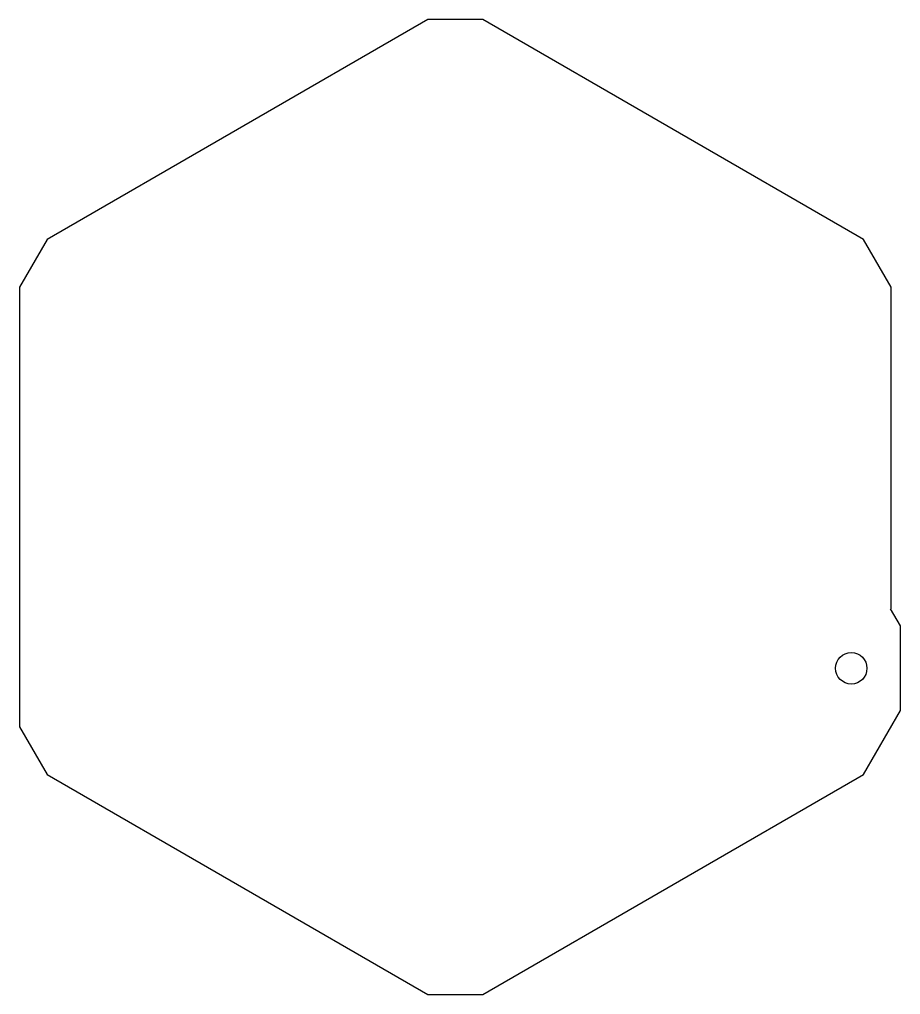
# Model space of a CAD drawing. Header units: millimetres. Extents: x -76 to 17, y -51 to 51.
import ezdxf

# ---------------------------------------------------------------- set-up
doc = ezdxf.new("R2010")
doc.units = ezdxf.units.MM
doc.layers.get('0').update_dxf_attribs({"linetype": 'CONTINUOUS'})

msp = doc.modelspace()

# ---------------------------------------------------------------- linework, layer by layer
msp.add_lwpolyline([(12.68, -27.83), (16.55, -21.13), (16.55, -12.26), (15.52, -10.48), (15.57, -10.48), (15.57, 23.2), (12.68, 28.2), (-27.18, 51.22), (-32.95, 51.22), (-72.81, 28.2), (-75.7, 23.2), (-75.7, -22.82), (-72.81, -27.83), (-32.95, -50.84), (-27.18, -50.84)], close=True)
msp.add_circle((11.39, -16.69), 1.65)

doc.saveas('drawing.dxf')
